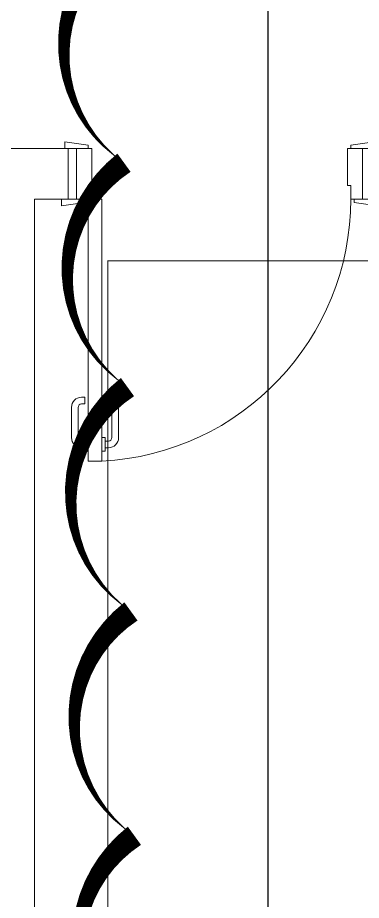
# Model space of a CAD drawing. Header units: metres. Extents: x 75097 to 220695, y -1557923 to -1361206.
# Drawn here: x 194128 to 195150, y -1466937 to -1464314 of the extents above; entities that cross this region are included whole.
import ezdxf

# ---------------------------------------------------------------- set-up
doc = ezdxf.new("R2010")
doc.units = ezdxf.units.M
doc.layers.get('0').update_dxf_attribs({"lineweight": 0})
for name, color, linetype, lineweight in [('A-100 - Copy$0$Walls', 8, 'Continuous', 0), ('A-100 - Copy$0$Wooden Joinery', 8, 'Continuous', 0), ('E-LG', 245, 'Continuous', 30)]:
    doc.layers.add(name, color=color, linetype=linetype, lineweight=lineweight)
doc.layers.add('E-POWR', color=7, linetype='Continuous', lineweight=9, true_color=0x4e7e3e)
doc.layers.add('REV 01', color=7, linetype='Continuous', lineweight=0, true_color=0xe41b4d)

# ---------------------------------------------------------------- blocks, each defined once
blk = doc.blocks.new('A-100 - Copy$0$A$C72370EFE')
at = {"layer": 'A-100 - Copy$0$Wooden Joinery'}
for p, q in [((-0.01, -0.04), (-0.02, -0.04)), ((-0.01, -0.03), (-0.01, -0.07)), ((0, -0.03), (-0.01, -0.03)), ((0.04, -0.03), (0.05, -0.03)), ((0.05, -0.03), (0.05, -0.07)), ((0.05, -0.04), (0.06, -0.04)), ((-0.05, -0.07), (-0.05, -0.16)), ((-0.03, -0.07), (-0.03, -0.16)), ((-0.01, -0.06), (-0.02, -0.06)), ((0, -0.07), (-0.01, -0.07)), ((0.04, -0.07), (0.05, -0.07)), ((0.05, -0.06), (0.06, -0.06)), ((0.07, -0.07), (0.07, -0.16)), ((0.09, -0.07), (0.09, -0.16)), ((-0.01, -0.17), (-0.02, -0.17)), ((-0.01, -0.17), (-0.01, -0.19)), ((0.05, -0.17), (0.06, -0.17)), ((0.05, -0.17), (0.05, -0.19)), ((-0.01, -0.19), (-0.02, -0.19)), ((0.05, -0.19), (0.06, -0.19))]:
    blk.add_line(p, q, dxfattribs=at)
for centre, radius, start, end in [((-0.02, -0.07), 0.03, 90, 180), ((0.06, -0.07), 0.03, 0, 90), ((-0.02, -0.07), 0.01, 90, 180), ((0.06, -0.07), 0.01, 0, 90), ((-0.02, -0.16), 0.03, 180, 270), ((-0.02, -0.16), 0.01, 180, 270), ((0.06, -0.16), 0.01, 270, 0), ((0.06, -0.16), 0.03, 270, 0)]:
    blk.add_arc(centre, radius, start, end, dxfattribs=at)
blk = doc.blocks.new('A-100 - Copy$0$DR1')
at = {"layer": 'A-100 - Copy$0$Wooden Joinery', "elevation": 0}
for points in [[(1743402.9, 41721.9), (1743392.9, 41721.9), (1743382.9, 41791.9), (1743402.9, 41791.9)], [(1743552.9, 41731.9), (1743562.9, 41731.9), (1743572.9, 41801.9), (1743552.9, 41801.9)], [(1743552.9, 41681.9), (1744331.9, 41681.9), (1744331.9, 41721.9), (1743552.9, 41721.9)], [(1743402.9, 40941.9), (1743392.9, 40941.9), (1743382.9, 40871.9), (1743402.9, 40871.9)], [(1743552.9, 40931.9), (1743562.9, 40931.9), (1743572.9, 40861.9), (1743552.9, 40861.9)]]:
    blk.add_lwpolyline(points, close=True, dxfattribs=at)
for points in [[(1743552.9, 41756.9), (1743402.9, 41756.9), (1743402.9, 41781.9), (1743552.9, 41781.9), (1743552.9, 41756.9)], [(1743552.9, 41756.9), (1743552.9, 41721.9), (1743512.9, 41721.9), (1743512.9, 41711.9), (1743402.9, 41711.9), (1743402.9, 41756.9), (1743552.9, 41756.9)], [(1743552.9, 40906.9), (1743552.9, 40941.9), (1743512.9, 40941.9), (1743512.9, 40951.9), (1743402.9, 40951.9), (1743402.9, 40906.9), (1743552.9, 40906.9)], [(1743552.9, 40906.9), (1743402.9, 40906.9), (1743402.9, 40881.9), (1743552.9, 40881.9), (1743552.9, 40906.9)]]:
    blk.add_lwpolyline(points, dxfattribs=at)
at = {"layer": 'A-100 - Copy$0$Wooden Joinery'}
blk.add_arc((1743552.9, 41721.9, 0), 780, 270, 357.0603, dxfattribs=at)
at = {"layer": 'A-100 - Copy$0$Wooden Joinery', "xscale": -999.9999999998856, "yscale": 999.9999999998856, "zscale": 999.9999999998854, "rotation": 270}
blk.add_blockref('A-100 - Copy$0$A$C72370EFE', (1744331.9, 41681.9, 0), dxfattribs=at)
blk = doc.blocks.new('A-100 - Copy')
at = {"layer": 'A-100 - Copy$0$Walls'}
blk.add_line((194278.3, -1464702.7, 0), (194278.3, -1464852.7, 0), dxfattribs=at)
at = {"layer": 'A-100 - Copy$0$Walls', "elevation": 0}
blk.add_lwpolyline([(194178.3, -1464852.7), (194178.3, -1469677.7)], dxfattribs=at)
at = {"layer": 'A-100 - Copy$0$Walls'}
for points in [[(191598.3, -1464702.7, 0), (194278.3, -1464702.7, 0)], [(194178.3, -1464852.7, 0), (194278.3, -1464852.7, 0)]]:
    blk.add_polyline3d(points, dxfattribs=at)
at = {"layer": 'A-100 - Copy$0$Wooden Joinery', "xscale": -1.000000000000003, "rotation": 90}
blk.add_blockref('A-100 - Copy$0$DR1', (236060.2, 278700.2, 0), dxfattribs=at)

msp = doc.modelspace()

# ---------------------------------------------------------------- linework, layer by layer
at = {"layer": 'E-LG', "color": 1, "elevation": 0}
msp.add_lwpolyline([(192171.7, -1455445.9), (192171.7, -1459286.7), (194877.9, -1459286.7), (195054.8, -1459441.7), (194872, -1459542.4), (194872, -1468564.9), (190871.8, -1468564.9), (190781.3, -1468709.6), (190749.3, -1468550.1), (183890.7, -1468550.1), (183890.7, -1464705.6), (183797.6, -1464208.9), (183700.8, -1464453.4), (181239.8, -1464453.4), (181208.8, -1464214.4)], dxfattribs=at)
at = {"layer": 'E-POWR', "const_width": 3, "elevation": 0}
msp.add_lwpolyline([(195487.6, -1465036.2), (194396.3, -1465036.2), (194396.3, -1469493.1), (197281, -1469493.1), (199578.7, -1469496.5), (199578.7, -1465036.2), (204978.7, -1465036.2), (204978.7, -1469559.1), (209423.4, -1469559.1), (209423.4, -1465157.9), (209423.4, -1465037.3), (206728.8, -1465037.3)], dxfattribs=at)

# ---------------------------------------------------------------- next in the draw order: block references
msp.add_blockref('A-100 - Copy', (0, 0))

# ---------------------------------------------------------------- next in the draw order: linework, layer by layer
at = {"layer": 'REV 01', "color": 3}
msp.add_lwpolyline([(200357.4, -1469572.7, 0, 66.7, -0.520567), (199690.8, -1469572.7, 0, 66.7, -0.520567), (199024.1, -1469572.7, 0, 66.7, -0.520567), (198357.4, -1469572.7, 0, 66.7, -0.520567), (197690.7, -1469572.7, 0, 66.7, -0.520567), (197024, -1469572.7, 0, 66.7, -0.520567), (196357.4, -1469572.7, 0, 66.7, -0.520567), (195690.7, -1469572.7, 0, 66.7, -0.520567), (195024, -1469572.7, 0, 66.7, -0.520567), (194516.5, -1469411, 0, 66.7, -0.520567), (194506.2, -1468744.4, 0, 66.7, -0.520567), (194495.9, -1468077.8, 0, 66.7, -0.520567), (194485.6, -1467411.2, 0, 66.7, -0.520567), (194475.3, -1466744.6, 0, 66.7, -0.520567), (194465, -1466078, 0, 66.7, -0.520567), (194454.7, -1465411.4, 0, 66.7, -0.520567), (194444.4, -1464744.8, 0, 66.7, -0.520567), (194434.1, -1464078.2, 0, 66.7, -0.520567)], format="xyseb", dxfattribs=at)

doc.saveas('drawing.dxf')
